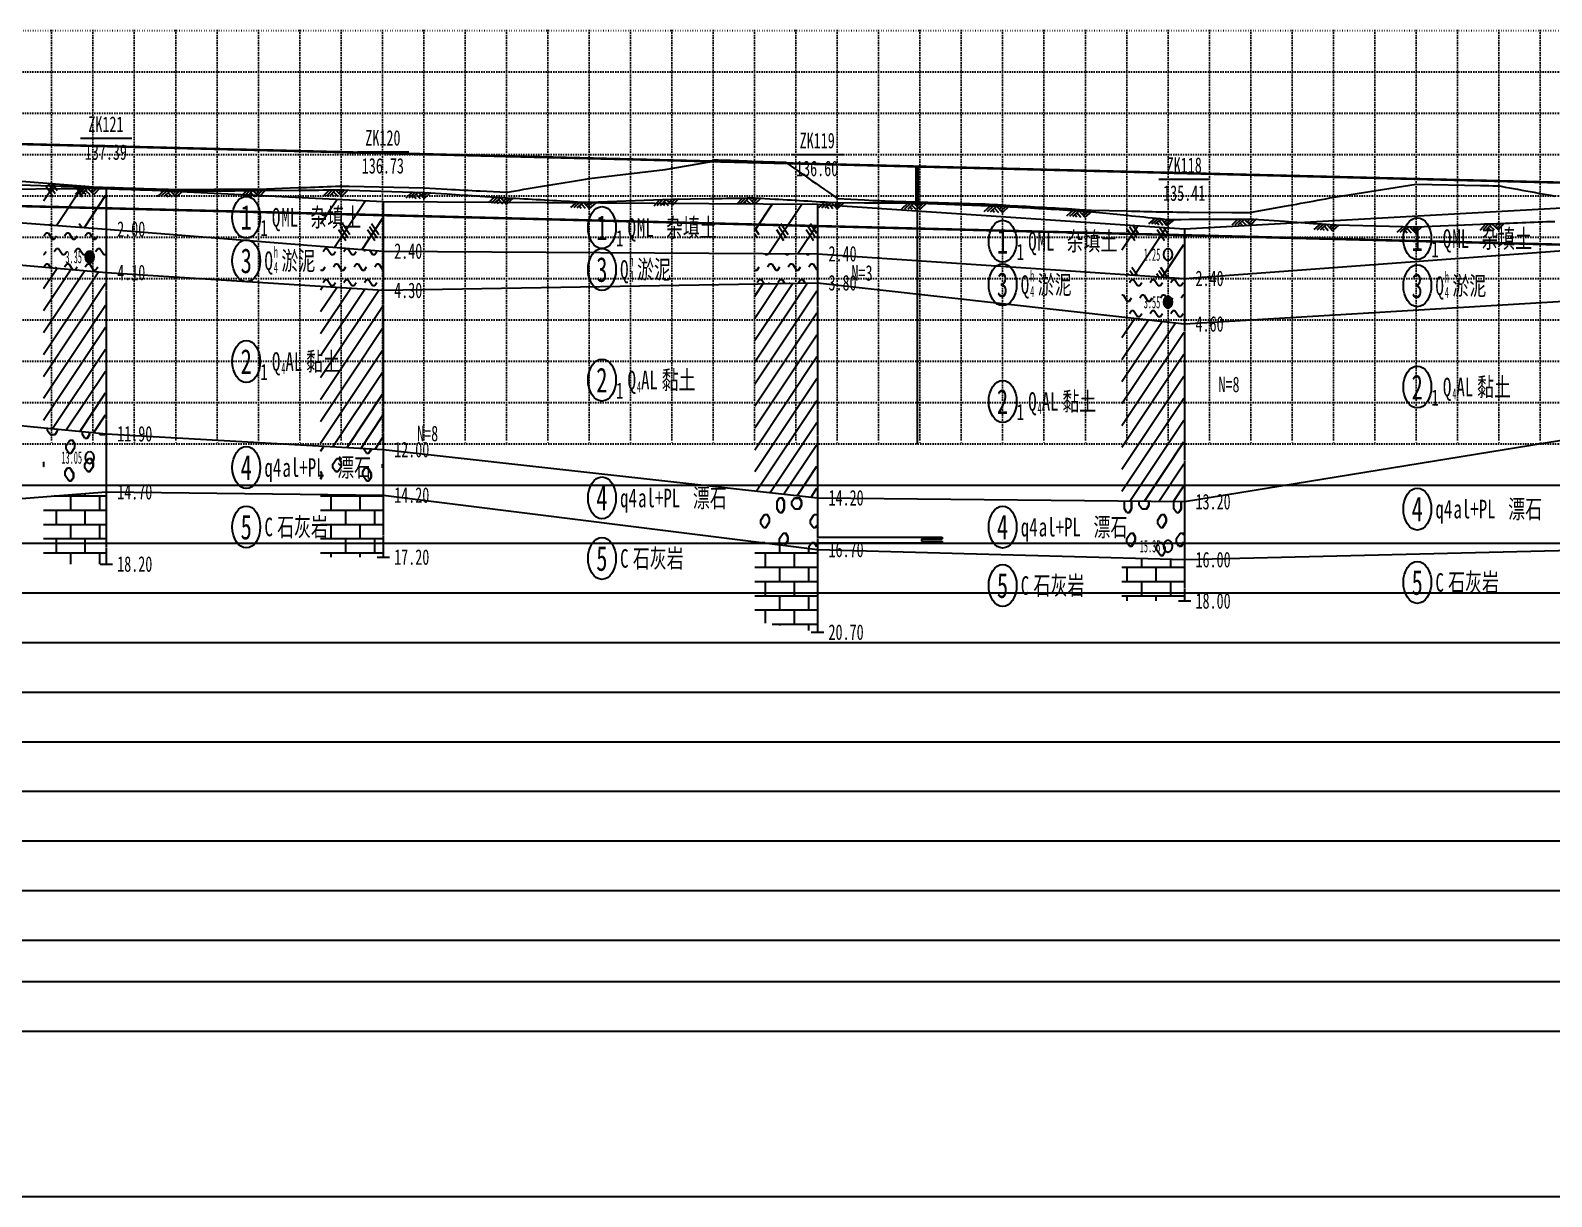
# Model space of a CAD drawing. Extents: x 529262 to 576451, y 2694391 to 2717535.
# Drawn here: x 572301.1 to 572669, y 2706953.4 to 2707235.4 of the extents above; entities that cross this region are included whole.
import ezdxf

# ---------------------------------------------------------------- set-up
doc = ezdxf.new("R2010")
doc.units = 0
doc.linetypes.add('DOT', pattern=[6.35, 0, -6.35])
doc.linetypes.add('sx', pattern=[10, 5, 0, 5, 0])
for name, color, linetype in [('GiCAD_PouMian', 7, 'Continuous'), ('GICAD_QUYANG', 7, 'Continuous'), ('GPSCOMMON', 7, 'Continuous'), ('PP-COM', 7, 'Continuous'), ('地质-原位曲线', 7, 'Continuous'), ('地质-地层符号', 3, 'Continuous'), ('地质-地层线', 7, 'Continuous'), ('地质-地面线', 7, 'Continuous'), ('地质-填充花纹', 4, 'Continuous'), ('地质-文字', 7, 'Continuous'), ('地质-标贯', 7, 'Continuous'), ('地质-钻孔', 7, 'Continuous'), ('纵断_分栏线', 5, 'Continuous'), ('纵断_地面线', 3, 'Continuous'), ('纵断_标注', 2, 'Continuous'), ('纵断_标注_节点', 2, 'Continuous'), ('纵断_设计线', 1, 'Continuous'), ('纵断_高程网格', 8, 'DOT')]:
    doc.layers.add(name, color=color, linetype=linetype)
doc.layers.add('纵断雨水井', color=7, linetype='Continuous', lineweight=60)
doc.layers.add('纵断雨水管', color=152, linetype='Continuous', lineweight=60)
doc.styles.add('LZ_FONTS_FS', font='', dxfattribs={"width": 0.7})
doc.styles.add('地层编号', font='', dxfattribs={"width": 0.7, "height": 4})
doc.styles.add('层底标注', font='', dxfattribs={"width": 0.7, "height": 2.5})
doc.styles.add('岩土名称', font='', dxfattribs={"width": 0.7, "height": 3})
doc.styles.add('时代', font='', dxfattribs={"width": 0.7, "height": 3})
doc.styles.add('标贯动探', font='', dxfattribs={"width": 0.7, "height": 2.5})
doc.styles.add('钻孔标注', font='', dxfattribs={"width": 0.7, "height": 2.5})
doc.styles.get('LZ_FONTS_FS').set_extended_font_data('FangSong_GB2312')
doc.styles.get('地层编号').set_extended_font_data('FangSong_GB2312')
doc.styles.get('层底标注').set_extended_font_data('FangSong_GB2312')
doc.styles.get('岩土名称').set_extended_font_data('FangSong_GB2312')
doc.styles.get('时代').set_extended_font_data('FangSong_GB2312')
doc.styles.get('标贯动探').set_extended_font_data('FangSong_GB2312')
doc.styles.get('钻孔标注').set_extended_font_data('FangSong_GB2312')
doc.linetypes.add('bzhjcx', pattern='A,0.001,[2,XX1.shx,S=1,R=0,X=1,Y=0],-2', length=2.001)

# ---------------------------------------------------------------- blocks, each defined once
blk = doc.blocks.new('VSDesignLineBlock')
at = {"color": 0, "linetype": 'Continuous'}
for p, q in [((-1.5, 0), (-3, -1.5)), ((-0.75, 0), (-2.25, -1.5)), ((0, 0), (-1.5, -1.5)), ((0, 0), (1.5, -1.5)), ((1.5, 0), (0.75, -0.75)), ((2.25, 0), (1.12, -1.12)), ((3, 0), (1.5, -1.5)), ((-0.98, -0.98), (-0.46, -1.5)), ((-0.5, -0.5), (0.5, -1.5))]:
    blk.add_line(p, q, dxfattribs=at)
blk = doc.blocks.new('A$C08401F54')
at = {"layer": 'GiCAD_PouMian'}
h = blk.add_hatch(color=8, dxfattribs=at)
edge = h.paths.add_edge_path()
edge.add_arc((759.2, -43.42), 1, 0, 360)
h = blk.add_hatch(color=8, dxfattribs=at)
edge = h.paths.add_edge_path()
edge.add_arc((1019.99, -50.71), 1, 0, 360)
at = {"layer": 'GICAD_QUYANG', "color": 8}
for centre in [(759.2, -43.42), (1019.99, -43.04), (1019.99, -50.71), (759.2, -75.76), (1019.99, -90.04)]:
    blk.add_circle(centre, 1, dxfattribs=at)
at = {"layer": '地质-原位曲线', "color": 8, "linetype": 'Continuous'}
for p, q in [((935.38, -88.57), (965.38, -88.57)), ((965.38, -89.57), (935.38, -89.57)), ((965.38, -88.9), (960.38, -88.9)), ((960.38, -88.9), (960.38, -89.24)), ((960.38, -89.24), (965.38, -89.24)), ((965.38, -88.57), (965.38, -88.9)), ((965.38, -89.24), (965.38, -89.57))]:
    blk.add_line(p, q, dxfattribs=at)
at = {"layer": '地质-地层符号', "color": 8, "linetype": 'Continuous'}
for centre in [(797.08, -37.03), (883.1, -38.69), (980, -40.89), (1080.29, -40.47), (797.08, -44.03), (883.1, -45.44), (980, -47.89), (1080.29, -48.06), (797.08, -60.28), (883.1, -63.27), (1080.29, -64.39), (980, -66.72), (797.08, -77.36), (883.1, -82.27), (1080.29, -84.06), (797.08, -86.95), (980, -86.97), (883.1, -92.02), (980, -96.39), (1080.29, -95.89)]:
    blk.add_ellipse(centre, major_axis=(0, 3.38), ratio=1, dxfattribs=at)
at = {"layer": '地质-地层线', "color": 8}
for p, q in [((643.53, -33.04), (763.2, -38.92)), ((643.53, -39.04), (763.2, -45.92)), ((763.2, -38.92), (830.19, -42.47)), ((1023.99, -46.87), (1135.81, -41.41)), ((830.19, -42.47), (935.23, -42.9)), ((935.23, -42.9), (1023.99, -46.87)), ((763.2, -45.92), (830.19, -48.8)), ((830.19, -48.8), (935.23, -47.57)), ((935.23, -47.57), (1023.99, -54.21)), ((1023.99, -54.21), (1135.81, -49.74)), ((643.53, -64.37), (763.2, -71.92)), ((1023.99, -82.87), (1135.81, -70.74)), ((763.2, -71.92), (830.19, -74.47)), ((830.19, -74.47), (935.23, -82.24)), ((935.23, -82.24), (1023.99, -82.87))]:
    blk.add_line(p, q, dxfattribs=at)
at = {"layer": '地质-地层线', "color": 8, "linetype": 'bzhjcx'}
for p, q in [((643.53, -87.7), (763.2, -81.26)), ((763.2, -81.26), (830.19, -81.8)), ((830.19, -81.8), (935.23, -90.57)), ((935.23, -90.57), (1023.99, -92.21)), ((1023.99, -92.21), (1135.81, -90.41))]:
    blk.add_line(p, q, dxfattribs=at)
at = {"layer": '地质-地面线', "color": 8, "linetype": 'Continuous'}
for p, q in [((643.53, -26.04), (763.2, -32.26)), ((763.2, -32.26), (830.19, -34.47)), ((830.19, -34.47), (935.23, -34.9)), ((935.23, -34.9), (1023.99, -38.87)), ((1023.99, -38.87), (1135.81, -34.74))]:
    blk.add_line(p, q, dxfattribs=at)
at = {"layer": '地质-填充花纹', "color": 8, "linetype": 'Continuous'}
for p, q in [((748.05, -34.38), (750.82, -31.61)), ((750.85, -33.27), (749.1, -31.52)), ((751.35, -32.77), (750.16, -31.58)), ((750.35, -33.77), (748.58, -32)), ((751.18, -38.33), (757.54, -31.96)), ((757.49, -33.77), (755.72, -32)), ((757.99, -33.27), (756.64, -31.92)), ((758.49, -32.77), (757.69, -31.97)), ((757.91, -38.66), (763.05, -33.52)), ((763.05, -32.33), (762.97, -32.24)), ((815.04, -38.1), (819.05, -34.1)), ((818.38, -41.84), (825.89, -34.32)), ((920.08, -39.13), (924.35, -34.86)), ((923.43, -42.85), (931.4, -34.89)), ((749.85, -38.27), (749.65, -38.07)), ((756.16, -38.58), (756.15, -38.57)), ((757.21, -38.63), (756.65, -38.07)), ((821.13, -40.84), (819.36, -39.07)), ((821.63, -40.34), (819.86, -38.57)), ((822.13, -39.84), (820.36, -38.07)), ((825.09, -42.2), (830.04, -37.24)), ((828.13, -40.84), (826.36, -39.07)), ((828.63, -40.34), (826.86, -38.57)), ((829.13, -39.84), (827.36, -38.07)), ((921.12, -39.84), (920.08, -38.8)), ((927.12, -40.84), (925.36, -39.07)), ((927.62, -40.34), (925.86, -38.57)), ((928.12, -39.84), (926.36, -38.07)), ((930.47, -42.88), (935.08, -38.27)), ((934.27, -40.84), (932.5, -39.07)), ((934.77, -40.34), (933, -38.57)), ((935.08, -39.65), (933.5, -38.07)), ((1008.84, -42.29), (1012.77, -38.37)), ((1011.98, -40.84), (1010.21, -39.07)), ((1012.48, -40.34), (1010.71, -38.57)), ((1012.98, -39.84), (1011.45, -38.31)), ((1011.88, -46.33), (1019.53, -38.67)), ((1019.12, -40.84), (1017.35, -39.07)), ((1019.62, -40.34), (1017.88, -38.6)), ((1020.12, -39.84), (1018.93, -38.65)), ((748.14, -40.03), (748.64, -39.53)), ((748.64, -39.53), (749.14, -39.53)), ((749.14, -39.54), (750.14, -40.54)), ((750.14, -40.53), (750.64, -40.53)), ((750.64, -40.53), (751.14, -40.03)), ((753.14, -40.03), (753.64, -39.53)), ((753.64, -39.53), (754.14, -39.53)), ((754.14, -39.54), (755.14, -40.54)), ((755.14, -40.53), (755.64, -40.53)), ((755.64, -40.53), (756.14, -40.03)), ((758.14, -40.03), (758.64, -39.53)), ((758.64, -39.53), (759.14, -39.53)), ((759.14, -39.54), (760.14, -40.54)), ((760.14, -40.53), (760.64, -40.53)), ((760.64, -40.53), (761.14, -40.03)), ((920.62, -40.34), (920.08, -39.8)), ((920.12, -40.84), (920.08, -40.8)), ((1018.64, -46.63), (1023.84, -41.43)), ((748.05, -43.03), (748.14, -43.03)), ((748.14, -43.03), (748.64, -42.53)), ((750.64, -42.53), (751.14, -42.03)), ((751.14, -42.03), (751.64, -42.03)), ((751.64, -42.04), (752.64, -43.04)), ((752.64, -43.03), (753.14, -43.03)), ((753.14, -43.03), (753.64, -42.53)), ((755.64, -42.53), (756.14, -42.03)), ((756.14, -42.03), (756.64, -42.03)), ((756.64, -42.04), (757.64, -43.04)), ((757.64, -43.03), (758.14, -43.03)), ((758.14, -43.03), (758.64, -42.53)), ((760.64, -42.53), (761.14, -42.03)), ((761.14, -42.03), (761.64, -42.03)), ((761.64, -42.04), (762.64, -43.04)), ((762.64, -43.03), (763.05, -43.03)), ((815.64, -42.53), (816.14, -42.03)), ((816.14, -42.03), (816.64, -42.03)), ((816.64, -42.04), (817.64, -43.04)), ((817.64, -43.03), (818.14, -43.03)), ((818.14, -43.03), (818.64, -42.53)), ((820.64, -42.53), (821.14, -42.03)), ((821.14, -42.03), (821.64, -42.03)), ((821.64, -42.04), (822.64, -43.04)), ((822.64, -43.03), (823.14, -43.03)), ((823.14, -43.03), (823.64, -42.53)), ((825.64, -42.53), (825.94, -42.24)), ((826.88, -42.29), (827.64, -43.04)), ((827.64, -43.03), (828.14, -43.03)), ((828.14, -43.03), (828.64, -42.53)), ((922.44, -42.85), (922.64, -43.04)), ((922.64, -43.03), (923.14, -43.03)), ((923.14, -43.03), (923.33, -42.85)), ((927.46, -42.87), (927.64, -43.04)), ((927.64, -43.03), (928.14, -43.03)), ((928.14, -43.03), (928.3, -42.87)), ((932.48, -42.89), (932.64, -43.04)), ((932.64, -43.03), (933.14, -43.03)), ((933.14, -43.03), (933.28, -42.9)), ((748.05, -48.52), (751.34, -45.24)), ((748.05, -52.06), (754.68, -45.43)), ((748.05, -55.59), (758.02, -45.63)), ((748.05, -59.13), (761.37, -45.82)), ((748.14, -45.03), (748.64, -44.53)), ((748.64, -44.53), (749.14, -44.53)), ((749.14, -44.54), (749.74, -45.15)), ((750.96, -45.22), (751.14, -45.03)), ((753.14, -45.03), (753.64, -44.53)), ((753.64, -44.53), (754.14, -44.53)), ((754.14, -44.54), (755.05, -45.45)), ((755.69, -45.49), (756.14, -45.03)), ((758.14, -45.03), (758.64, -44.53)), ((758.64, -44.53), (759.14, -44.53)), ((759.14, -44.54), (760.14, -45.54)), ((760.14, -45.53), (760.64, -45.53)), ((760.64, -45.53), (761.14, -45.03)), ((815.04, -45.45), (815.14, -45.54)), ((815.14, -45.53), (815.64, -45.53)), ((815.64, -45.53), (816.14, -45.03)), ((818.14, -45.03), (818.64, -44.53)), ((818.64, -44.53), (819.14, -44.53)), ((819.14, -44.54), (820.14, -45.54)), ((820.14, -45.53), (820.64, -45.53)), ((820.64, -45.53), (821.14, -45.03)), ((823.14, -45.03), (823.64, -44.53)), ((823.64, -44.53), (824.14, -44.53)), ((824.14, -44.54), (825.14, -45.54)), ((825.14, -45.53), (825.64, -45.53)), ((825.64, -45.53), (826.14, -45.03)), ((828.14, -45.03), (828.64, -44.53)), ((828.64, -44.53), (829.14, -44.53)), ((829.14, -44.54), (830.04, -45.45)), ((920.08, -45.49), (920.14, -45.54)), ((920.14, -45.53), (920.64, -45.53)), ((920.64, -45.53), (921.14, -45.03)), ((923.14, -45.03), (923.64, -44.53)), ((923.64, -44.53), (924.14, -44.53)), ((924.14, -44.54), (925.14, -45.54)), ((925.14, -45.53), (925.64, -45.53)), ((925.64, -45.53), (926.14, -45.03)), ((928.14, -45.03), (928.64, -44.53)), ((928.64, -44.53), (929.14, -44.53)), ((929.14, -44.54), (930.14, -45.54)), ((930.14, -45.53), (930.64, -45.53)), ((930.64, -45.53), (931.14, -45.03)), ((933.14, -45.03), (933.64, -44.53)), ((933.64, -44.53), (934.14, -44.53)), ((934.14, -44.54), (935.08, -45.49)), ((1010.4, -46.27), (1010.28, -46.14)), ((1011.45, -46.31), (1010.78, -45.64)), ((1012.5, -46.36), (1011.28, -45.14)), ((1017.73, -46.59), (1017.28, -46.14)), ((1018.78, -46.64), (1017.78, -45.64)), ((1019.82, -46.69), (1018.28, -45.14)), ((748.05, -62.67), (763.05, -47.67)), ((815.04, -48.71), (815.58, -48.17)), ((815.04, -52.24), (818.97, -48.32)), ((815.04, -55.78), (822.36, -48.46)), ((815.04, -59.31), (825.75, -48.61)), ((815.04, -62.85), (829.14, -48.75)), ((815.64, -47.53), (816.14, -47.03)), ((816.14, -47.03), (816.64, -47.03)), ((816.64, -47.04), (817.64, -48.04)), ((817.64, -48.03), (818.14, -48.03)), ((818.14, -48.03), (818.64, -47.53)), ((820.64, -47.53), (821.14, -47.03)), ((821.14, -47.03), (821.64, -47.03)), ((821.64, -47.04), (822.64, -48.04)), ((822.64, -48.03), (823.14, -48.03)), ((823.14, -48.03), (823.64, -47.53)), ((825.64, -47.53), (826.14, -47.03)), ((826.14, -47.03), (826.64, -47.03)), ((826.64, -47.04), (827.64, -48.04)), ((827.64, -48.03), (828.14, -48.03)), ((828.14, -48.03), (828.64, -47.53)), ((920.08, -60.35), (932.83, -47.6)), ((920.08, -56.81), (929.25, -47.64)), ((920.08, -53.27), (925.67, -47.68)), ((920.08, -49.74), (922.1, -47.72)), ((920.08, -63.88), (935.08, -48.88)), ((920.64, -47.53), (921.14, -47.03)), ((921.14, -47.03), (921.64, -47.03)), ((921.64, -47.04), (922.31, -47.72)), ((923.47, -47.71), (923.64, -47.53)), ((925.64, -47.53), (926.14, -47.03)), ((926.14, -47.03), (926.64, -47.03)), ((926.64, -47.04), (927.26, -47.66)), ((928.53, -47.65), (928.64, -47.53)), ((930.64, -47.53), (931.14, -47.03)), ((931.14, -47.03), (931.64, -47.03)), ((931.64, -47.04), (932.2, -47.61)), ((933.59, -47.59), (933.64, -47.53)), ((1010.64, -47.53), (1011.14, -47.03)), ((1011.14, -47.03), (1011.64, -47.03)), ((1011.64, -47.04), (1012.64, -48.04)), ((1012.64, -48.03), (1013.14, -48.03)), ((1013.14, -48.03), (1013.64, -47.53)), ((1015.64, -47.53), (1016.14, -47.03)), ((1016.14, -47.03), (1016.64, -47.03)), ((1016.64, -47.04), (1017.64, -48.04)), ((1017.64, -48.03), (1018.14, -48.03)), ((1018.14, -48.03), (1018.64, -47.53)), ((1020.64, -47.53), (1021.14, -47.03)), ((1021.14, -47.03), (1021.64, -47.03)), ((1021.64, -47.04), (1022.64, -48.04)), ((1022.64, -48.03), (1023.14, -48.03)), ((1023.14, -48.03), (1023.64, -47.53)), ((748.05, -66.2), (763.05, -51.2)), ((815.04, -66.39), (830.04, -51.39)), ((1008.84, -49.53), (1009.14, -49.53)), ((1009.14, -49.54), (1010.14, -50.54)), ((1010.14, -50.53), (1010.64, -50.53)), ((1010.64, -50.53), (1011.14, -50.03)), ((1013.14, -50.03), (1013.64, -49.53)), ((1013.64, -49.53), (1014.14, -49.53)), ((1014.14, -49.54), (1015.14, -50.54)), ((1015.14, -50.53), (1015.64, -50.53)), ((1015.64, -50.53), (1016.14, -50.03)), ((1018.14, -50.03), (1018.64, -49.53)), ((1018.64, -49.53), (1019.14, -49.53)), ((1019.14, -49.54), (1020.14, -50.54)), ((1020.14, -50.53), (1020.64, -50.53)), ((1020.64, -50.53), (1021.14, -50.03)), ((1023.14, -50.03), (1023.64, -49.53)), ((1023.64, -49.53), (1023.84, -49.53)), ((920.08, -67.42), (935.08, -52.42)), ((1008.84, -56.43), (1011.97, -53.31)), ((1008.84, -59.97), (1015.26, -53.55)), ((1008.84, -63.5), (1018.55, -53.8)), ((1010.64, -52.53), (1011.14, -52.03)), ((1011.14, -52.03), (1011.64, -52.03)), ((1011.64, -52.04), (1012.64, -53.04)), ((1012.64, -53.03), (1013.14, -53.03)), ((1013.14, -53.03), (1013.64, -52.53)), ((1015.64, -52.53), (1016.14, -52.03)), ((1016.14, -52.03), (1016.64, -52.03)), ((1016.64, -52.04), (1017.64, -53.04)), ((1017.64, -53.03), (1018.14, -53.03)), ((1018.14, -53.03), (1018.64, -52.53)), ((1020.64, -52.53), (1021.14, -52.03)), ((1021.14, -52.03), (1021.64, -52.03)), ((1021.64, -52.04), (1022.64, -53.04)), ((1022.64, -53.03), (1023.14, -53.03)), ((1023.14, -53.03), (1023.64, -52.53)), ((748.05, -69.74), (763.05, -54.74)), ((815.04, -69.92), (830.04, -54.92)), ((920.08, -70.95), (935.08, -55.95)), ((1008.84, -67.04), (1021.84, -54.05)), ((1008.84, -70.58), (1023.84, -55.58)), ((750.22, -71.1), (763.05, -58.27)), ((815.04, -73.46), (830.04, -58.46)), ((920.08, -74.49), (935.08, -59.49)), ((1008.84, -74.11), (1023.84, -59.11)), ((753.55, -71.31), (763.05, -61.81)), ((818.03, -74), (830.04, -61.99)), ((920.08, -78.02), (935.08, -63.02)), ((1008.84, -77.65), (1023.84, -62.65)), ((756.87, -71.52), (763.05, -65.34)), ((821.44, -74.13), (830.04, -65.53)), ((1008.84, -81.18), (1023.84, -66.18)), ((920.49, -81.15), (935.08, -66.56)), ((749.04, -71.43), (749.04, -71.03)), ((760.2, -71.73), (763.05, -68.88)), ((824.84, -74.26), (830.04, -69.06)), ((923.78, -81.39), (935.08, -70.09)), ((1010.78, -82.78), (1023.84, -69.72)), ((749.64, -72.03), (749.04, -71.43)), ((749.64, -72.03), (750.84, -72.03)), ((750.78, -72.03), (751.38, -71.43)), ((750.84, -72.03), (751.44, -71.43)), ((751.38, -71.43), (751.38, -71.18)), ((751.44, -71.43), (751.44, -71.18)), ((753.54, -73.83), (754.44, -72.93)), ((754.38, -72.93), (754.98, -72.93)), ((754.44, -72.93), (755.04, -72.93)), ((755.58, -73.53), (754.98, -72.93)), ((755.64, -73.53), (755.04, -72.93)), ((755.58, -74.13), (755.58, -73.53)), ((755.64, -74.13), (755.64, -73.53)), ((757.44, -72.03), (757.44, -71.56)), ((758.04, -72.63), (757.44, -72.03)), ((758.04, -72.63), (758.64, -72.63)), ((758.58, -72.63), (759.18, -72.03)), ((758.64, -72.63), (759.24, -72.03)), ((759.18, -72.03), (759.18, -71.67)), ((759.24, -72.03), (759.24, -71.67)), ((761.64, -72.03), (761.42, -71.81)), ((761.64, -72.03), (762.84, -72.03)), ((762.78, -72.03), (762.91, -71.91)), ((762.84, -72.03), (762.97, -71.91)), ((828.25, -74.39), (830.04, -72.6)), ((1014.29, -82.8), (1023.84, -73.25)), ((753.54, -74.43), (753.54, -73.83)), ((754.14, -75.03), (753.54, -74.43)), ((754.14, -75.03), (754.74, -75.03)), ((754.68, -75.03), (755.58, -74.13)), ((754.74, -75.03), (755.64, -74.13)), ((758.04, -76.83), (758.94, -75.93)), ((758.94, -75.93), (759.54, -75.93)), ((760.08, -76.53), (759.48, -75.93)), ((760.14, -76.53), (759.54, -75.93)), ((815.04, -74.73), (815.64, -74.13)), ((815.04, -74.67), (815.58, -74.13)), ((815.58, -74.13), (815.58, -73.91)), ((815.64, -74.13), (815.64, -73.91)), ((818.04, -76.83), (818.94, -75.93)), ((818.94, -75.93), (819.54, -75.93)), ((820.08, -76.53), (819.48, -75.93)), ((820.14, -76.53), (819.54, -75.93)), ((825.54, -74.43), (825.54, -74.29)), ((826.14, -75.03), (825.54, -74.43)), ((826.14, -75.03), (826.74, -75.03)), ((826.68, -75.03), (827.36, -74.36)), ((826.74, -75.03), (827.42, -74.36)), ((927.08, -81.63), (935.08, -73.63)), ((748.14, -76.53), (748.05, -76.44)), ((748.08, -76.53), (748.05, -76.5)), ((748.05, -77.23), (748.14, -77.13)), ((748.05, -77.17), (748.08, -77.13)), ((748.08, -77.13), (748.08, -76.53)), ((748.14, -77.13), (748.14, -76.53)), ((753.24, -78.03), (753.84, -77.43)), ((753.24, -78.63), (753.24, -78.03)), ((753.84, -77.43), (754.44, -77.43)), ((755.28, -78.33), (754.38, -77.43)), ((755.34, -78.33), (754.44, -77.43)), ((755.28, -78.93), (755.28, -78.33)), ((755.34, -78.93), (755.34, -78.33)), ((758.04, -77.43), (758.04, -76.83)), ((758.64, -78.03), (758.04, -77.43)), ((758.64, -77.97), (759.24, -77.97)), ((758.64, -78.03), (759.24, -78.03)), ((759.18, -78.03), (760.08, -77.13)), ((759.24, -78.03), (760.14, -77.13)), ((760.08, -77.13), (760.08, -76.53)), ((760.14, -77.13), (760.14, -76.53)), ((815.34, -78.33), (815.04, -78.03)), ((815.28, -78.33), (815.04, -78.09)), ((815.28, -78.93), (815.28, -78.33)), ((815.34, -78.93), (815.34, -78.33)), ((818.04, -77.43), (818.04, -76.83)), ((818.64, -78.03), (818.04, -77.43)), ((818.64, -77.97), (819.24, -77.97)), ((818.64, -78.03), (819.24, -78.03)), ((819.18, -78.03), (820.08, -77.13)), ((819.24, -78.03), (820.14, -77.13)), ((820.08, -77.13), (820.08, -76.53)), ((820.14, -77.13), (820.14, -76.53)), ((825.24, -78.03), (825.84, -77.43)), ((825.24, -78.63), (825.24, -78.03)), ((825.84, -77.43), (826.44, -77.43)), ((827.28, -78.33), (826.38, -77.43)), ((827.34, -78.33), (826.44, -77.43)), ((827.28, -78.93), (827.28, -78.33)), ((827.34, -78.93), (827.34, -78.33)), ((830.04, -77.43), (830.04, -76.83)), ((830.04, -76.83), (830.04, -76.83)), ((830.04, -77.43), (830.04, -77.43)), ((930.37, -81.88), (935.08, -77.17)), ((1017.8, -82.83), (1023.84, -76.79)), ((754.14, -79.53), (753.24, -78.63)), ((754.14, -79.47), (754.74, -79.47)), ((754.14, -79.53), (754.74, -79.53)), ((754.68, -79.53), (755.28, -78.93)), ((754.74, -79.53), (755.34, -78.93)), ((815.04, -79.23), (815.34, -78.93)), ((815.04, -79.17), (815.28, -78.93)), ((826.14, -79.53), (825.24, -78.63)), ((826.14, -79.47), (826.74, -79.47)), ((826.14, -79.53), (826.74, -79.53)), ((826.68, -79.53), (827.28, -78.93)), ((826.74, -79.53), (827.34, -78.93)), ((933.66, -82.12), (935.08, -80.7)), ((1021.32, -82.85), (1023.84, -80.32)), ((750.62, -81.93), (763.05, -81.93)), ((751.14, -81.93), (751.14, -81.91)), ((754.64, -84.23), (754.64, -81.93)), ((758.14, -81.93), (758.14, -81.53)), ((761.64, -84.23), (761.64, -81.93)), ((815.04, -81.93), (830.04, -81.93)), ((817.64, -84.23), (817.64, -81.93)), ((821.14, -81.93), (821.14, -81.73)), ((824.64, -84.23), (824.64, -81.93)), ((828.14, -81.93), (828.14, -81.78)), ((925.44, -82.83), (926.04, -82.23)), ((925.44, -84.03), (925.44, -82.83)), ((926.04, -82.23), (926.64, -82.23)), ((927.18, -82.83), (926.58, -82.23)), ((927.24, -82.83), (926.64, -82.23)), ((927.18, -84.03), (927.18, -82.83)), ((927.24, -84.03), (927.24, -82.83)), ((929.04, -82.83), (929.64, -82.23)), ((929.04, -83.43), (929.04, -82.83)), ((929.64, -82.23), (930.84, -82.23)), ((929.64, -82.29), (930.84, -82.29)), ((931.38, -82.83), (930.78, -82.23)), ((931.44, -82.83), (930.84, -82.23)), ((931.38, -83.43), (931.38, -82.83)), ((931.44, -83.43), (931.44, -82.83)), ((1009.44, -82.83), (1009.51, -82.77)), ((1009.44, -84.03), (1009.44, -82.83)), ((1011.18, -82.83), (1011.13, -82.78)), ((1011.18, -84.03), (1011.18, -82.83)), ((1011.24, -82.83), (1011.19, -82.78)), ((1011.24, -84.03), (1011.24, -82.83)), ((1013.04, -82.83), (1013.08, -82.8)), ((1013.04, -83.43), (1013.04, -82.83)), ((1015.38, -82.83), (1015.36, -82.81)), ((1015.38, -83.43), (1015.38, -82.83)), ((1015.44, -82.83), (1015.42, -82.81)), ((1015.44, -83.43), (1015.44, -82.83)), ((1021.44, -84.03), (1021.44, -82.86)), ((1023.18, -84.03), (1023.18, -82.87)), ((1023.24, -84.03), (1023.24, -82.87)), ((748.05, -84.23), (763.05, -84.23)), ((751.14, -86.53), (751.14, -84.23)), ((758.14, -86.53), (758.14, -84.23)), ((815.04, -84.23), (830.04, -84.23)), ((821.14, -86.53), (821.14, -84.23)), ((828.14, -86.53), (828.14, -84.23)), ((921.54, -85.83), (922.44, -84.93)), ((921.54, -86.43), (921.54, -85.83)), ((922.38, -84.93), (922.98, -84.93)), ((922.44, -84.93), (923.04, -84.93)), ((923.58, -85.53), (922.98, -84.93)), ((923.64, -85.53), (923.04, -84.93)), ((923.58, -86.13), (923.58, -85.53)), ((923.64, -86.13), (923.64, -85.53)), ((926.04, -84.63), (925.44, -84.03)), ((926.04, -84.63), (926.64, -84.63)), ((926.58, -84.63), (927.18, -84.03)), ((926.64, -84.63), (927.24, -84.03)), ((929.64, -84.03), (929.04, -83.43)), ((929.64, -84.03), (930.84, -84.03)), ((930.78, -84.03), (931.38, -83.43)), ((930.84, -84.03), (931.44, -83.43)), ((933.54, -85.83), (934.44, -84.93)), ((933.54, -86.43), (933.54, -85.83)), ((934.38, -84.93), (934.98, -84.93)), ((934.44, -84.93), (935.04, -84.93)), ((935.08, -85.03), (934.98, -84.93)), ((935.08, -84.97), (935.04, -84.93)), ((1010.04, -84.63), (1009.44, -84.03)), ((1010.04, -84.63), (1010.64, -84.63)), ((1010.58, -84.63), (1011.18, -84.03)), ((1010.64, -84.63), (1011.24, -84.03)), ((1013.64, -84.03), (1013.04, -83.43)), ((1013.64, -84.03), (1014.84, -84.03)), ((1014.78, -84.03), (1015.38, -83.43)), ((1014.84, -84.03), (1015.44, -83.43)), ((1017.54, -85.83), (1018.44, -84.93)), ((1017.54, -86.43), (1017.54, -85.83)), ((1018.38, -84.93), (1018.98, -84.93)), ((1018.44, -84.93), (1019.04, -84.93)), ((1019.58, -85.53), (1018.98, -84.93)), ((1019.64, -85.53), (1019.04, -84.93)), ((1019.58, -86.13), (1019.58, -85.53)), ((1019.64, -86.13), (1019.64, -85.53)), ((1022.04, -84.63), (1021.44, -84.03)), ((1022.04, -84.63), (1022.64, -84.63)), ((1022.58, -84.63), (1023.18, -84.03)), ((1022.64, -84.63), (1023.24, -84.03)), ((748.05, -86.53), (763.05, -86.53)), ((754.64, -88.83), (754.64, -86.53)), ((761.64, -88.83), (761.64, -86.53)), ((815.04, -86.53), (830.04, -86.53)), ((817.64, -88.83), (817.64, -86.53)), ((824.64, -88.83), (824.64, -86.53)), ((922.14, -87.03), (921.54, -86.43)), ((922.14, -87.03), (922.74, -87.03)), ((922.68, -87.03), (923.58, -86.13)), ((922.74, -87.03), (923.64, -86.13)), ((926.04, -88.83), (926.94, -87.93)), ((926.94, -87.93), (927.54, -87.93)), ((928.08, -88.53), (927.48, -87.93)), ((928.14, -88.53), (927.54, -87.93)), ((934.14, -87.03), (933.54, -86.43)), ((934.14, -87.03), (934.74, -87.03)), ((934.68, -87.03), (935.08, -86.64)), ((934.74, -87.03), (935.08, -86.7)), ((1010.04, -88.83), (1010.94, -87.93)), ((1010.94, -87.93), (1011.54, -87.93)), ((1012.08, -88.53), (1011.48, -87.93)), ((1012.14, -88.53), (1011.54, -87.93)), ((1018.14, -87.03), (1017.54, -86.43)), ((1018.14, -87.03), (1018.74, -87.03)), ((1018.68, -87.03), (1019.58, -86.13)), ((1018.74, -87.03), (1019.64, -86.13)), ((1022.04, -88.83), (1022.94, -87.93)), ((1022.94, -87.93), (1023.54, -87.93)), ((1023.84, -88.29), (1023.48, -87.93)), ((1023.84, -88.23), (1023.54, -87.93)), ((748.05, -88.83), (763.05, -88.83)), ((751.14, -91.13), (751.14, -88.83)), ((758.14, -91.13), (758.14, -88.83)), ((815.04, -88.83), (830.04, -88.83)), ((821.14, -91.13), (821.14, -88.83)), ((828.14, -91.13), (828.14, -88.83)), ((921.83, -89.45), (921.84, -89.43)), ((921.84, -89.43), (922.44, -89.43)), ((922.45, -89.5), (922.38, -89.43)), ((922.52, -89.51), (922.44, -89.43)), ((926.04, -89.43), (926.04, -88.83)), ((926.45, -89.84), (926.04, -89.43)), ((926.14, -91.13), (926.14, -89.81)), ((927.31, -89.91), (928.08, -89.13)), ((927.37, -89.91), (928.14, -89.13)), ((928.08, -89.13), (928.08, -88.53)), ((928.14, -89.13), (928.14, -88.53)), ((933.14, -91.13), (933.14, -90.4)), ((933.24, -90.03), (933.84, -89.43)), ((933.24, -90.4), (933.24, -90.03)), ((933.84, -89.43), (934.44, -89.43)), ((935.08, -90.13), (934.38, -89.43)), ((935.08, -90.07), (934.44, -89.43)), ((1010.04, -89.43), (1010.04, -88.83)), ((1010.64, -90.03), (1010.04, -89.43)), ((1010.64, -89.97), (1011.24, -89.97)), ((1010.64, -90.03), (1011.24, -90.03)), ((1011.18, -90.03), (1012.08, -89.13)), ((1011.24, -90.03), (1012.14, -89.13)), ((1012.08, -89.13), (1012.08, -88.53)), ((1012.14, -89.13), (1012.14, -88.53)), ((1017.24, -90.03), (1017.84, -89.43)), ((1017.24, -90.63), (1017.24, -90.03)), ((1018.14, -91.53), (1017.24, -90.63)), ((1017.84, -89.43), (1018.44, -89.43)), ((1019.28, -90.33), (1018.38, -89.43)), ((1019.34, -90.33), (1018.44, -89.43)), ((1019.28, -90.93), (1019.28, -90.33)), ((1019.34, -90.93), (1019.34, -90.33)), ((1022.04, -89.43), (1022.04, -88.83)), ((1022.64, -90.03), (1022.04, -89.43)), ((1022.64, -89.97), (1023.24, -89.97)), ((1022.64, -90.03), (1023.24, -90.03)), ((1023.18, -90.03), (1023.84, -89.37)), ((1023.24, -90.03), (1023.84, -89.43)), ((748.05, -91.13), (763.05, -91.13)), ((754.64, -92.92), (754.64, -91.13)), ((761.64, -92.92), (761.64, -91.13)), ((815.04, -91.13), (830.04, -91.13)), ((817.64, -91.8), (817.64, -91.13)), ((824.64, -91.8), (824.64, -91.13)), ((920.08, -91.13), (935.08, -91.13)), ((922.64, -93.43), (922.64, -91.13)), ((929.64, -93.43), (929.64, -91.13)), ((1013.64, -93.43), (1013.64, -92.02)), ((1018.14, -91.47), (1018.74, -91.47)), ((1018.14, -91.53), (1018.74, -91.53)), ((1018.68, -91.53), (1019.28, -90.93)), ((1018.74, -91.53), (1019.34, -90.93)), ((1020.64, -93.43), (1020.64, -92.14)), ((920.08, -93.43), (935.08, -93.43)), ((926.14, -95.73), (926.14, -93.43)), ((933.14, -95.73), (933.14, -93.43)), ((1008.84, -93.43), (1023.84, -93.43)), ((1010.14, -95.73), (1010.14, -93.43)), ((1017.14, -95.73), (1017.14, -93.43)), ((920.08, -95.73), (935.08, -95.73)), ((920.08, -98.03), (935.08, -98.03)), ((922.64, -98.03), (922.64, -95.73)), ((926.14, -100.33), (926.14, -98.03)), ((929.64, -98.03), (929.64, -95.73)), ((933.14, -100.33), (933.14, -98.03)), ((1008.84, -95.73), (1023.84, -95.73)), ((1008.84, -98.03), (1023.84, -98.03)), ((1010.14, -98.87), (1010.14, -98.03)), ((1013.64, -98.03), (1013.64, -95.73)), ((1017.14, -98.87), (1017.14, -98.03)), ((1020.64, -98.03), (1020.64, -95.73)), ((920.08, -100.33), (935.08, -100.33)), ((922.64, -102.45), (922.64, -100.33)), ((929.64, -102.63), (929.64, -100.33)), ((924.22, -102.63), (935.08, -102.63)), ((926.14, -102.86), (926.14, -102.63)), ((933.14, -103.66), (933.14, -102.63))]:
    blk.add_line(p, q, dxfattribs=at)
at = {"layer": '地质-钻孔', "color": 8, "linetype": 'Continuous'}
for p, q in [((757.02, -24.26), (769.39, -24.26)), ((824.01, -26.47), (836.38, -26.47)), ((929.04, -26.9), (941.42, -26.9)), ((1017.81, -30.87), (1030.18, -30.87)), ((761.7, -92.92), (764.7, -92.92)), ((828.69, -91.8), (831.69, -91.8)), ((1022.49, -98.87), (1025.49, -98.87)), ((933.73, -103.9), (936.73, -103.9))]:
    blk.add_line(p, q, dxfattribs=at)
at = {"layer": '地质-钻孔', "color": 8, "linetype": 'sx'}
for p, q in [((763.2, -32.26), (763.2, -92.92)), ((830.19, -34.47), (830.19, -91.8)), ((935.23, -34.9), (935.23, -103.9)), ((1023.99, -38.87), (1023.99, -98.87))]:
    blk.add_line(p, q, dxfattribs=at)
at = {"layer": 'GICAD_QUYANG', "color": 8, "linetype": 'Continuous', "style": 'LZ_FONTS_FS', "width": 0.7}
for s, p in [('3.35', (753.33, -44.42)), ('1.25', (1014.12, -44.04)), ('3.55', (1014.12, -51.71)), ('13.05', (752.36, -76.76)), ('15.35', (1013.15, -91.04))]:
    blk.add_text(s, height=2, dxfattribs=at).set_placement(p)
at = {"layer": '地质-地层符号', "color": 8, "linetype": 'Continuous'}
for s, height, style, p in [('1', 4, '地层编号', (795.7, -39.03)), ('Q', 3, '时代', (803.27, -38.53)), ('ML', 3, '时代', (805.54, -38.53)), ('杂填土', 3, '岩土名称', (812.57, -38.53)), ('杂填土', 3, '岩土名称', (898.58, -40.19)), ('1', 2.6, '地层编号', (800.47, -40.03)), ('1', 4, '地层编号', (881.71, -40.69)), ('1', 2.6, '地层编号', (886.48, -41.69)), ('Q', 3, '时代', (889.28, -40.19)), ('ML', 3, '时代', (891.55, -40.19)), ('1', 4, '地层编号', (978.61, -42.89)), ('杂填土', 3, '岩土名称', (995.48, -42.39)), ('1', 4, '地层编号', (1078.9, -42.47)), ('Q', 3, '时代', (1086.47, -41.97)), ('ML', 3, '时代', (1088.75, -41.97)), ('杂填土', 3, '岩土名称', (1095.77, -41.97)), ('1', 2.6, '地层编号', (983.38, -43.89)), ('Q', 3, '时代', (986.18, -42.39)), ('ML', 3, '时代', (988.45, -42.39)), ('1', 2.6, '地层编号', (1083.67, -43.47)), ('3', 4, '地层编号', (795.7, -46.03)), ('Q', 3, '时代', (801.47, -45.53)), ('淤泥', 3, '岩土名称', (805.58, -45.53)), ('3', 4, '地层编号', (881.71, -47.44)), ('Q', 3, '时代', (887.48, -46.94)), ('淤泥', 3, '岩土名称', (891.59, -46.94)), ('3', 4, '地层编号', (978.61, -49.89)), ('Q', 3, '时代', (984.38, -49.39)), ('淤泥', 3, '岩土名称', (988.49, -49.39)), ('3', 4, '地层编号', (1078.9, -50.06)), ('Q', 3, '时代', (1084.67, -49.56)), ('淤泥', 3, '岩土名称', (1088.78, -49.56)), ('2', 4, '地层编号', (795.7, -62.28)), ('Q', 3, '时代', (803.27, -61.78)), ('AL', 3, '时代', (806.54, -61.78)), ('黏土', 3, '岩土名称', (811.53, -61.78)), ('1', 2.6, '地层编号', (800.47, -63.28)), ('2', 4, '地层编号', (881.71, -65.27)), ('1', 2.6, '地层编号', (886.48, -66.27)), ('Q', 3, '时代', (889.28, -64.77)), ('AL', 3, '时代', (892.55, -64.77)), ('黏土', 3, '岩土名称', (897.54, -64.77)), ('2', 4, '地层编号', (1078.9, -66.39)), ('Q', 3, '时代', (1086.47, -65.89)), ('AL', 3, '时代', (1089.74, -65.89)), ('黏土', 3, '岩土名称', (1094.73, -65.89)), ('2', 4, '地层编号', (978.61, -68.72)), ('Q', 3, '时代', (986.18, -68.22)), ('AL', 3, '时代', (989.45, -68.22)), ('黏土', 3, '岩土名称', (994.44, -68.22)), ('1', 2.6, '地层编号', (1083.67, -67.39)), ('1', 2.6, '地层编号', (983.38, -69.72)), ('4', 4, '地层编号', (795.7, -79.36)), ('q4', 3, '时代', (801.47, -78.86)), ('al+PL', 3, '时代', (805.82, -78.86)), ('漂石', 3, '岩土名称', (819.07, -78.86)), ('4', 4, '地层编号', (881.71, -84.27)), ('q4', 3, '时代', (887.48, -83.77)), ('al+PL', 3, '时代', (891.83, -83.77)), ('漂石', 3, '岩土名称', (905.09, -83.77)), ('4', 4, '地层编号', (1078.9, -86.06)), ('q4', 3, '时代', (1084.67, -85.56)), ('al+PL', 3, '时代', (1089.02, -85.56)), ('漂石', 3, '岩土名称', (1102.28, -85.56)), ('5', 4, '地层编号', (795.7, -88.95)), ('C', 3, '时代', (801.47, -88.45)), ('石灰岩', 3, '岩土名称', (804.54, -88.45)), ('4', 4, '地层编号', (978.61, -88.97)), ('q4', 3, '时代', (984.38, -88.47)), ('al+PL', 3, '时代', (988.73, -88.47)), ('漂石', 3, '岩土名称', (1001.99, -88.47)), ('5', 4, '地层编号', (881.71, -94.02)), ('C', 3, '时代', (887.48, -93.52)), ('石灰岩', 3, '岩土名称', (890.56, -93.52)), ('5', 4, '地层编号', (978.61, -98.39)), ('C', 3, '时代', (984.38, -97.89)), ('石灰岩', 3, '岩土名称', (987.46, -97.89)), ('5', 4, '地层编号', (1078.9, -97.89)), ('C', 3, '时代', (1084.67, -97.39)), ('石灰岩', 3, '岩土名称', (1087.75, -97.39))]:
    blk.add_text(s, height=height, dxfattribs=dict(at, style=style)).set_placement(p)
at = {"layer": '地质-地层符号', "color": 8, "linetype": 'Continuous', "style": '时代', "width": 0.8}
for s, p in [('h', (803.74, -43.53)), ('h', (889.76, -44.94)), ('4', (803.74, -46.03)), ('4', (889.76, -47.44)), ('h', (986.66, -47.39)), ('h', (1086.95, -47.56)), ('4', (986.66, -49.89)), ('4', (1086.95, -50.06)), ('4', (805.54, -62.28)), ('4', (891.55, -65.27)), ('4', (1088.75, -66.39)), ('4', (988.45, -68.72))]:
    blk.add_text(s, height=1.8, dxfattribs=at).set_placement(p)
at = {"layer": '地质-文字', "color": 8, "linetype": 'Continuous', "style": '层底标注'}
for s, p in [('2.00', (765.85, -40.17)), ('2.40', (832.84, -43.72)), ('2.40', (937.88, -44.15)), ('4.10', (765.85, -47.17)), ('3.80', (937.88, -48.82)), ('2.40', (1026.64, -48.12)), ('4.30', (832.84, -50.05)), ('4.60', (1026.64, -55.46)), ('11.90', (765.85, -73.17)), ('12.00', (832.84, -75.72)), ('14.70', (765.85, -82.51)), ('14.20', (832.84, -83.05)), ('14.20', (937.88, -83.49)), ('13.20', (1026.64, -84.12)), ('17.20', (832.84, -93.05)), ('16.70', (937.88, -91.82)), ('18.20', (765.85, -94.17)), ('16.00', (1026.64, -93.46)), ('18.00', (1026.64, -100.12)), ('20.70', (937.88, -105.15))]:
    blk.add_text(s, height=2.5, dxfattribs=at).set_placement(p)
at = {"layer": '地质-标贯', "color": 8, "linetype": 'Continuous', "style": '标贯动探'}
for s, p in [('N=3', (943.43, -47.24)), ('N=8', (1032.19, -65.21)), ('N=8', (838.39, -73.13))]:
    blk.add_text(s, height=2.5, dxfattribs=at).set_placement(p)
at = {"layer": '地质-钻孔', "color": 8, "linetype": 'Continuous', "style": '钻孔标注'}
for s, p in [('ZK121', (758.88, -23.26)), ('ZK120', (825.87, -25.47)), ('ZK119', (930.91, -25.9)), ('137.39', (758.01, -27.76)), ('136.73', (825.01, -29.97)), ('136.60', (930.04, -30.4)), ('ZK118', (1019.67, -29.87)), ('135.41', (1018.81, -34.37))]:
    blk.add_text(s, height=2.5, dxfattribs=at).set_placement(p)

msp = doc.modelspace()

# ---------------------------------------------------------------- linework, layer by layer
msp.add_point((572515.567, 2707202.455))
at = {"layer": 'PP-COM'}
msp.add_line((571451.269, 2706953.361), (576451.269, 2706953.361), dxfattribs=at)
at = {"layer": '纵断_分栏线'}
for p, q in [((571556.269, 2707125.361), (573725.219, 2707125.361)), ((571556.269, 2707111.361), (573725.219, 2707111.361)), ((571556.269, 2707099.361), (573725.219, 2707099.361)), ((571556.269, 2707087.361), (573725.219, 2707087.361)), ((571556.269, 2707075.361), (573725.219, 2707075.361)), ((571556.269, 2707063.361), (573725.219, 2707063.361)), ((571556.269, 2707051.361), (573725.219, 2707051.361)), ((571556.269, 2707039.361), (573725.219, 2707039.361)), ((571556.269, 2707027.361), (573725.219, 2707027.361)), ((571556.269, 2707015.361), (573725.219, 2707015.361)), ((571556.269, 2707005.361), (573725.219, 2707005.361)), ((571556.269, 2706993.361), (573725.219, 2706993.361))]:
    msp.add_line(p, q, dxfattribs=at)
at = {"layer": '纵断_地面线'}
msp.add_lwpolyline([(572296.269, 2707198.086), (572308.593, 2707197.731), (572309.593, 2707197.701), (572310.593, 2707197.671), (572311.593, 2707197.641), (572312.593, 2707197.611), (572313.593, 2707197.586), (572314.593, 2707197.556), (572315.593, 2707197.526), (572316.269, 2707197.506), (572316.593, 2707197.496), (572317.593, 2707197.466), (572318.593, 2707197.436), (572319.593, 2707197.401), (572320.593, 2707197.371), (572321.593, 2707197.341), (572322.593, 2707197.311), (572323.593, 2707197.276), (572324.593, 2707197.246), (572325.593, 2707197.216), (572326.593, 2707197.186), (572327.593, 2707197.151), (572328.593, 2707197.121), (572330.556, 2707197.061), (572331.556, 2707197.031), (572332.556, 2707196.996), (572333.556, 2707196.966), (572334.556, 2707196.936), (572335.556, 2707196.906), (572336.269, 2707196.881), (572336.556, 2707196.881), (572337.556, 2707196.891), (572338.556, 2707196.896), (572339.556, 2707196.901), (572340.556, 2707196.906), (572341.556, 2707196.911), (572342.556, 2707196.921), (572343.556, 2707196.926), (572344.556, 2707196.931), (572345.556, 2707196.936), (572346.556, 2707196.941), (572347.556, 2707196.951), (572348.556, 2707196.956), (572349.556, 2707196.961), (572350.556, 2707196.966), (572351.556, 2707196.971), (572356.269, 2707197.001), (572365.905, 2707197.346), (572366.905, 2707197.381), (572367.905, 2707197.416), (572368.905, 2707197.451), (572369.905, 2707197.491), (572370.905, 2707197.526), (572371.905, 2707197.561), (572372.905, 2707197.596), (572373.905, 2707197.631), (572374.905, 2707197.666), (572375.905, 2707197.701), (572376.269, 2707197.716), (572376.905, 2707197.701), (572378.254, 2707197.671), (572396.269, 2707197.271), (572401.937, 2707196.976), (572402.937, 2707196.926), (572403.937, 2707196.871), (572404.937, 2707196.821), (572405.937, 2707196.766), (572406.937, 2707196.716), (572407.937, 2707196.666), (572408.937, 2707196.611), (572409.946, 2707196.561), (572416.269, 2707196.231), (572416.488, 2707196.266), (572417.488, 2707196.436), (572418.488, 2707196.601), (572419.488, 2707196.766), (572420.488, 2707196.936), (572421.488, 2707197.101), (572422.488, 2707197.266), (572423.488, 2707197.431), (572424.488, 2707197.601), (572425.488, 2707197.766), (572426.488, 2707197.931), (572427.488, 2707198.101), (572428.488, 2707198.266), (572429.488, 2707198.431), (572430.488, 2707198.601), (572431.488, 2707198.766), (572432.488, 2707198.931), (572433.488, 2707199.096), (572435.359, 2707199.411), (572436.269, 2707199.561), (572454.674, 2707201.711), (572465.45, 2707203.621), (572466.45, 2707204.091), (572467.45, 2707204.056), (572468.45, 2707204.02), (572469.45, 2707203.985), (572470.45, 2707203.95), (572471.45, 2707203.915), (572472.45, 2707203.879), (572473.45, 2707203.844), (572474.45, 2707203.809), (572475.576, 2707203.769), (572481.161, 2707203.572), (572482.161, 2707203.537), (572483.161, 2707203.502), (572483.747, 2707203.481), (572484.161, 2707203.191), (572485.161, 2707202.496), (572486.161, 2707201.796), (572487.161, 2707201.101), (572488.161, 2707200.401), (572489.161, 2707199.706), (572490.161, 2707199.011), (572491.161, 2707198.311), (572492.161, 2707197.616), (572493.161, 2707196.916), (572494.161, 2707196.221), (572495.851, 2707195.041), (572496.269, 2707194.751), (572502.895, 2707194.371), (572503.895, 2707194.316), (572504.895, 2707194.261), (572505.895, 2707194.201), (572506.895, 2707194.146), (572507.895, 2707194.116), (572508.895, 2707194.087), (572509.895, 2707194.058), (572510.895, 2707194.028), (572511.895, 2707193.999), (572512.895, 2707193.969), (572513.895, 2707193.94), (572515.567, 2707193.89), (572531.014, 2707193.436), (572531.85, 2707193.411), (572532.014, 2707193.402), (572533.014, 2707193.344), (572534.014, 2707193.287), (572535.014, 2707193.23), (572536.014, 2707193.173), (572537.014, 2707193.116), (572538.014, 2707193.059), (572539.979, 2707192.947), (572540.979, 2707192.89), (572541.979, 2707192.832), (572542.979, 2707192.775), (572543.979, 2707192.718), (572544.979, 2707192.661), (572545.979, 2707192.604), (572546.979, 2707192.547), (572547.979, 2707192.49), (572548.979, 2707192.433), (572549.979, 2707192.375), (572550.979, 2707192.318), (572551.979, 2707192.261), (572552.979, 2707192.204), (572554.861, 2707192.097), (572557.761, 2707191.931), (572566.418, 2707191.711), (572567.418, 2707191.686), (572568.418, 2707191.661), (572569.418, 2707191.636), (572570.418, 2707191.611), (572571.418, 2707191.586), (572572.418, 2707191.561), (572573.418, 2707191.531), (572574.418, 2707191.506), (572575.418, 2707191.481), (572576.269, 2707191.461), (572576.418, 2707191.461), (572577.418, 2707191.456), (572578.418, 2707191.451), (572579.418, 2707191.441), (572581.383, 2707191.431), (572591.689, 2707191.371), (572592.689, 2707191.366), (572593.689, 2707191.361), (572594.689, 2707191.356), (572595.689, 2707191.351), (572596.269, 2707191.346), (572596.966, 2707191.476), (572604.398, 2707192.831), (572605.398, 2707193.016), (572606.398, 2707193.196), (572607.398, 2707193.381), (572608.398, 2707193.561), (572609.398, 2707193.746), (572610.398, 2707193.926), (572611.398, 2707194.111), (572612.398, 2707194.296), (572613.398, 2707194.476), (572614.398, 2707194.661), (572615.398, 2707194.841), (572616.269, 2707195.001), (572616.948, 2707195.111), (572636.269, 2707198.181), (572651.82, 2707197.871), (572652.82, 2707197.851), (572653.82, 2707197.831), (572654.82, 2707197.811), (572655.82, 2707197.791), (572656.269, 2707197.781), (572656.82, 2707197.681), (572657.82, 2707197.496), (572658.82, 2707197.316), (572659.82, 2707197.131), (572660.82, 2707196.951), (572661.82, 2707196.766), (572662.82, 2707196.586), (572663.82, 2707196.401), (572664.82, 2707196.221), (572665.82, 2707196.036), (572666.82, 2707195.856), (572667.82, 2707195.671), (572668.82, 2707195.491), (572669.82, 2707195.306)], dxfattribs=at)
at = {"layer": '纵断_标注'}
msp.add_line((572515.567, 2707193.614), (572515.567, 2707135.361), dxfattribs=at)
at = {"layer": '纵断_标注_节点'}
msp.add_point((572515.567, 2707193.614), dxfattribs=at)
at = {"layer": '纵断_设计线'}
msp.add_lwpolyline([(572296.269, 2707196.961), (572308.593, 2707197.112), (572309.593, 2707197.124), (572310.593, 2707197.136), (572311.593, 2707197.149), (572312.593, 2707197.161), (572313.593, 2707197.173), (572314.593, 2707197.185), (572315.593, 2707197.198), (572316.269, 2707197.206), (572316.593, 2707197.196), (572317.593, 2707197.164), (572318.593, 2707197.132), (572319.593, 2707197.1), (572320.593, 2707197.068), (572321.593, 2707197.036), (572322.593, 2707197.004), (572323.593, 2707196.972), (572324.593, 2707196.94), (572325.593, 2707196.908), (572326.593, 2707196.876), (572327.593, 2707196.844), (572328.593, 2707196.812), (572330.556, 2707196.749), (572331.556, 2707196.717), (572332.556, 2707196.685), (572333.556, 2707196.653), (572334.556, 2707196.621), (572335.556, 2707196.589), (572336.269, 2707196.566), (572336.556, 2707196.567), (572337.556, 2707196.57), (572338.556, 2707196.573), (572339.556, 2707196.576), (572340.556, 2707196.579), (572341.556, 2707196.582), (572342.556, 2707196.585), (572343.556, 2707196.588), (572344.556, 2707196.591), (572345.556, 2707196.594), (572346.556, 2707196.597), (572347.556, 2707196.6), (572348.556, 2707196.603), (572349.556, 2707196.606), (572350.556, 2707196.609), (572351.557, 2707196.612), (572356.269, 2707196.626), (572365.906, 2707196.717), (572366.906, 2707196.727), (572367.906, 2707196.736), (572368.906, 2707196.746), (572369.906, 2707196.755), (572370.906, 2707196.765), (572371.906, 2707196.774), (572372.906, 2707196.784), (572373.906, 2707196.793), (572374.906, 2707196.803), (572375.906, 2707196.812), (572376.269, 2707196.816), (572376.906, 2707196.796), (572378.255, 2707196.754), (572396.269, 2707196.196), (572401.937, 2707195.825), (572402.937, 2707195.759), (572403.937, 2707195.694), (572404.937, 2707195.628), (572405.937, 2707195.563), (572406.937, 2707195.497), (572407.937, 2707195.432), (572408.937, 2707195.366), (572409.947, 2707195.3), (572416.269, 2707194.886), (572416.488, 2707194.874), (572417.488, 2707194.819), (572418.488, 2707194.764), (572419.488, 2707194.71), (572420.488, 2707194.655), (572421.488, 2707194.6), (572422.488, 2707194.545), (572423.488, 2707194.491), (572424.488, 2707194.436), (572425.488, 2707194.381), (572426.488, 2707194.326), (572427.488, 2707194.272), (572428.488, 2707194.217), (572429.488, 2707194.162), (572430.488, 2707194.107), (572431.488, 2707194.053), (572432.488, 2707193.998), (572433.488, 2707193.943), (572435.36, 2707193.841), (572436.269, 2707193.791), (572456.269, 2707194.561), (572465.45, 2707194.703), (572466.45, 2707194.719), (572467.45, 2707194.734), (572468.45, 2707194.75), (572469.45, 2707194.765), (572470.45, 2707194.781), (572471.45, 2707194.796), (572472.45, 2707194.812), (572473.45, 2707194.827), (572474.45, 2707194.843), (572475.576, 2707194.86), (572476.269, 2707194.871), (572481.161, 2707194.587), (572482.161, 2707194.529), (572483.161, 2707194.471), (572484.161, 2707194.413), (572485.161, 2707194.355), (572486.161, 2707194.297), (572487.161, 2707194.239), (572488.161, 2707194.181), (572489.161, 2707194.123), (572490.161, 2707194.065), (572491.161, 2707194.007), (572492.161, 2707193.949), (572493.161, 2707193.891), (572494.161, 2707193.833), (572495.851, 2707193.735), (572496.269, 2707193.711), (572502.895, 2707193.678), (572503.895, 2707193.673), (572504.895, 2707193.668), (572505.895, 2707193.663), (572506.895, 2707193.658), (572507.895, 2707193.653), (572508.895, 2707193.648), (572509.895, 2707193.643), (572510.895, 2707193.638), (572511.895, 2707193.633), (572512.895, 2707193.628), (572513.895, 2707193.623), (572515.567, 2707193.614), (572516.269, 2707193.611), (572531.014, 2707193.036), (572532.014, 2707192.997), (572533.014, 2707192.958), (572534.014, 2707192.919), (572535.014, 2707192.88), (572536.014, 2707192.841), (572536.269, 2707192.831), (572537.014, 2707192.788), (572538.014, 2707192.731), (572539.979, 2707192.618), (572540.979, 2707192.56), (572541.979, 2707192.503), (572542.979, 2707192.445), (572543.979, 2707192.388), (572544.979, 2707192.33), (572545.979, 2707192.273), (572546.979, 2707192.215), (572547.979, 2707192.158), (572548.979, 2707192.1), (572549.979, 2707192.043), (572550.979, 2707191.985), (572551.979, 2707191.928), (572552.979, 2707191.87), (572554.861, 2707191.762), (572556.269, 2707191.681), (572566.419, 2707190.656), (572567.419, 2707190.555), (572568.419, 2707190.454), (572569.419, 2707190.353), (572570.419, 2707190.252), (572571.419, 2707190.151), (572572.419, 2707190.05), (572573.419, 2707189.949), (572574.419, 2707189.848), (572575.419, 2707189.747), (572576.269, 2707189.661), (572576.419, 2707189.662), (572577.419, 2707189.667), (572578.419, 2707189.672), (572579.419, 2707189.677), (572581.383, 2707189.686), (572591.689, 2707189.738), (572592.689, 2707189.743), (572593.689, 2707189.748), (572594.689, 2707189.753), (572595.689, 2707189.758), (572596.269, 2707189.761), (572596.966, 2707189.712), (572604.399, 2707189.196), (572605.399, 2707189.126), (572606.399, 2707189.057), (572607.399, 2707188.987), (572608.399, 2707188.918), (572609.399, 2707188.848), (572610.399, 2707188.779), (572611.399, 2707188.709), (572612.399, 2707188.64), (572613.399, 2707188.57), (572614.399, 2707188.501), (572615.399, 2707188.431), (572616.269, 2707188.371), (572616.949, 2707188.355), (572636.269, 2707187.901), (572651.82, 2707188.511), (572652.82, 2707188.551), (572653.82, 2707188.59), (572654.82, 2707188.629), (572655.82, 2707188.668), (572656.269, 2707188.686), (572656.82, 2707188.707), (572657.82, 2707188.744), (572658.82, 2707188.782), (572659.82, 2707188.819), (572660.82, 2707188.857), (572661.82, 2707188.894), (572662.82, 2707188.932), (572663.82, 2707188.969), (572664.82, 2707189.007), (572665.82, 2707189.044), (572666.82, 2707189.082), (572667.82, 2707189.119), (572668.82, 2707189.157), (572669.82, 2707189.194)], dxfattribs=at)
at = {"layer": '纵断_高程网格', "ltscale": 0.0787}
for p, q in [((571556.269, 2707235.361), (573725.219, 2707235.361)), ((572306.269, 2707235.361), (572306.269, 2707135.361)), ((572316.269, 2707235.361), (572316.269, 2707135.361)), ((572326.269, 2707235.361), (572326.269, 2707135.361)), ((572336.269, 2707235.361), (572336.269, 2707135.361)), ((572346.269, 2707235.361), (572346.269, 2707135.361)), ((572356.269, 2707235.361), (572356.269, 2707135.361)), ((572366.269, 2707235.361), (572366.269, 2707135.361)), ((572376.269, 2707235.361), (572376.269, 2707135.361)), ((572386.269, 2707235.361), (572386.269, 2707135.361)), ((572396.269, 2707235.361), (572396.269, 2707135.361)), ((572406.269, 2707235.361), (572406.269, 2707135.361)), ((572416.269, 2707235.361), (572416.269, 2707135.361)), ((572426.269, 2707235.361), (572426.269, 2707135.361)), ((572436.269, 2707235.361), (572436.269, 2707135.361)), ((572446.269, 2707235.361), (572446.269, 2707135.361)), ((572456.269, 2707235.361), (572456.269, 2707135.361)), ((572466.269, 2707235.361), (572466.269, 2707135.361)), ((572476.269, 2707235.361), (572476.269, 2707135.361)), ((572486.269, 2707235.361), (572486.269, 2707135.361)), ((572496.269, 2707235.361), (572496.269, 2707135.361)), ((572506.269, 2707235.361), (572506.269, 2707135.361)), ((572516.269, 2707235.361), (572516.269, 2707135.361)), ((572526.269, 2707235.361), (572526.269, 2707135.361)), ((572536.269, 2707235.361), (572536.269, 2707135.361)), ((572546.269, 2707235.361), (572546.269, 2707135.361)), ((572556.269, 2707235.361), (572556.269, 2707135.361)), ((572566.269, 2707235.361), (572566.269, 2707135.361)), ((572576.269, 2707235.361), (572576.269, 2707135.361)), ((572586.269, 2707235.361), (572586.269, 2707135.361)), ((572596.269, 2707235.361), (572596.269, 2707135.361)), ((572606.269, 2707235.361), (572606.269, 2707135.361)), ((572616.269, 2707235.361), (572616.269, 2707135.361)), ((572626.269, 2707235.361), (572626.269, 2707135.361)), ((572636.269, 2707235.361), (572636.269, 2707135.361)), ((572646.269, 2707235.361), (572646.269, 2707135.361)), ((572656.269, 2707235.361), (572656.269, 2707135.361)), ((572666.269, 2707235.361), (572666.269, 2707135.361)), ((571556.269, 2707225.361), (573725.219, 2707225.361)), ((571556.269, 2707215.361), (573725.219, 2707215.361)), ((571556.269, 2707205.361), (573725.219, 2707205.361)), ((571556.269, 2707195.361), (573725.219, 2707195.361)), ((571556.269, 2707185.361), (573725.219, 2707185.361)), ((571556.269, 2707175.361), (573725.219, 2707175.361)), ((571556.269, 2707165.361), (573725.219, 2707165.361)), ((571556.269, 2707155.361), (573725.219, 2707155.361)), ((571556.269, 2707145.361), (573725.219, 2707145.361)), ((571556.269, 2707135.361), (573725.219, 2707135.361))]:
    msp.add_line(p, q, dxfattribs=at)
at = {"layer": '纵断雨水井'}
for points in [[(572515.567, 2707193.614), (572515.567, 2707202.456)], [(572515.567, 2707193.614), (572515.567, 2707202.455)]]:
    msp.add_lwpolyline(points, dxfattribs=at)
at = {"layer": '纵断雨水管', "const_width": 0.6}
for points in [[(572270.113, 2707208.591), (572515.567, 2707202.455)], [(572515.567, 2707202.455), (572886.269, 2707193.187)], [(572270.113, 2707193.591), (572515.567, 2707187.455)], [(572515.567, 2707187.455), (572886.269, 2707178.187)]]:
    msp.add_lwpolyline(points, dxfattribs=at)

# ---------------------------------------------------------------- block references
at = {"layer": 'GPSCOMMON', "yscale": 1.5}
msp.add_blockref('A$C08401F54', (571556.269, 2707245.711), dxfattribs=at)
at = {"layer": '纵断_标注'}
for p, rotation in [((572314.961, 2707197.19), 0.701838202231714), ((572334.951, 2707196.608), 358.1671604863818), ((572354.951, 2707196.622), 0.1718868244708343), ((572374.95, 2707196.803), 0.5442935139770916), ((572394.941, 2707196.237), 358.2243994732555), ((572414.9, 2707194.976), 356.2524795899364), ((572434.87, 2707193.868), 356.8661848525567), ((572454.854, 2707194.506), 2.204798587310228), ((572474.85, 2707194.849), 0.8880134942196349), ((572494.819, 2707193.795), 356.6805636572905), ((572514.816, 2707193.618), 359.7135234884865), ((572534.802, 2707192.888), 357.766596482913), ((572554.771, 2707191.767), 356.7091163126698), ((572574.674, 2707189.822), 354.2326840164237), ((572594.666, 2707189.753), 0.2864765039072819), ((572614.622, 2707188.485), 356.0243362637046), ((572634.613, 2707187.94), 358.653796958232), ((572654.598, 2707188.62), 2.247705570885195)]:
    msp.add_blockref('VSDesignLineBlock', p, dxfattribs=dict(at, rotation=rotation))

doc.saveas('drawing.dxf')
